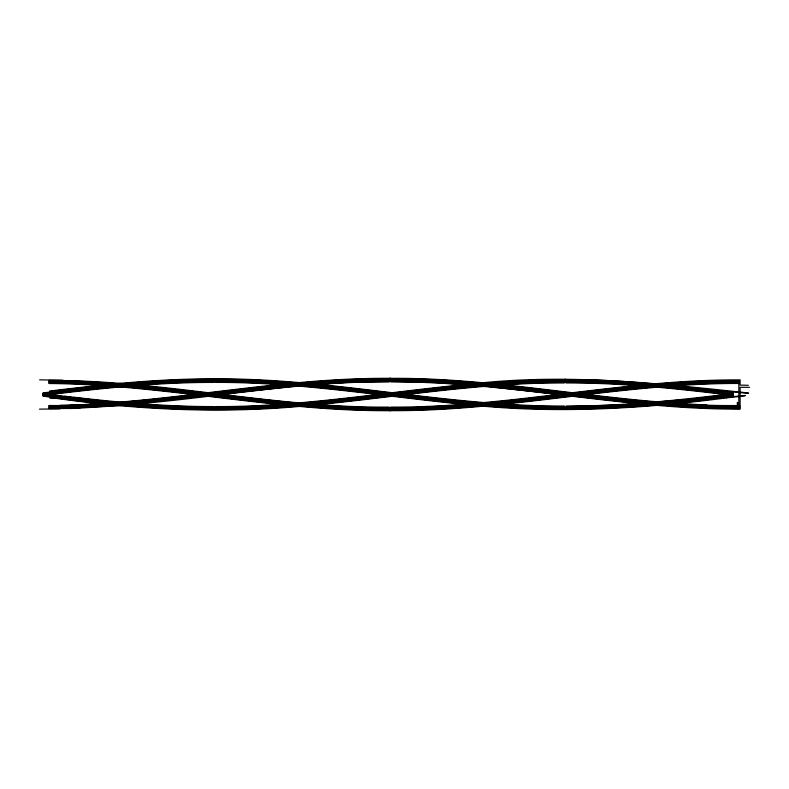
<?xml version="1.0" encoding="UTF-8"?>
<svg xmlns="http://www.w3.org/2000/svg" width="789" height="789" viewBox="0 0 789 789"><rect width="100%" height="100%" fill="white"/><g stroke="black" fill="none" stroke-linecap="round" stroke-linejoin="round"><path stroke-width="1.18" d="M748.643 393.376C687.544 388.227 626.062 378.562 564.342 379.874M43.079 394.944C99.848 387.951 156.863 381.718 214.144 381.925M49.658 391.048C104.799 384.292 160.187 378.552 215.811 378.838M49.717 391.561C104.838 384.815 160.206 379.065 215.811 379.361M43.03 392.892C100.371 385.831 157.948 379.548 215.811 379.874M42.853 393.435L49.835 392.587M49.806 392.587C104.75 385.86 160.285 380.091 215.811 380.387M42.912 393.938L49.894 393.1M49.835 393.109C104.621 386.393 160.335 380.594 215.801 380.9M42.981 394.451L49.954 393.612M49.865 393.622C104.503 386.916 160.384 381.107 215.801 381.412M42.882 395.486C99.72 388.494 156.794 382.231 214.144 382.438M733.04 393.504C677.603 400.309 621.929 406.236 566.009 406.049M733.099 394.017C677.613 400.782 622.048 407.755 566.009 407.075M733.228 395.042C648.45 407.262 562.143 412.223 476.655 403.998C389.638 396.226 303.213 380.436 215.584 380.9M733.287 395.555L709.311 398.928M728.286 396.67L733.346 396.058M727.379 397.281L708.68 399.007C621.002 410.181 532.082 411.996 444.256 401.335C368.216 392.942 292.295 381.107 215.584 381.412M726.689 397.883L745.082 395.871M726.669 397.893C641.921 408.83 556.087 413.919 470.885 405.033C385.831 397.064 301.26 382.004 215.575 382.438M712.536 397.518L680.759 401.049M711.954 398.623L745.319 395.407M708.542 399.52C623.004 410.329 536.273 412.578 450.529 402.518C372.369 394.155 294.405 381.6 215.575 381.925M681.361 399.954L621.564 404.915L566.009 406.562M123.291 401.788C212.478 394.135 300.974 377.596 390.762 378.326M123.34 402.301L67.095 405.595M123.469 403.84C236.749 393.336 349.902 371.994 464.1 383.247C555.752 389.855 646.753 408.603 738.839 407.075L738.839 381.955L734.372 381.442C630.47 381.639 528.314 404.363 424.63 407.962C298.498 414.659 174.763 382.606 48.997 381.472M123.459 405.378L74.886 408.416L49.007 408.051M101.613 404.954C198.187 398.573 293.695 379.036 390.762 379.864M101.653 405.467L80.527 406.631M80.577 407.666L48.997 407.528M73.485 407.44C179.073 405.684 283.221 380.742 389.135 381.925M73.466 408.465L49.007 408.564M67.124 406.631L48.987 406.503M60.053 405.28C170.838 403.761 279.799 377.862 390.762 378.838M60.092 408.88L39.45 409.136M48.977 405.477C163.412 407.045 276.13 377.694 390.762 379.351M48.977 405.99L59.343 405.802L68.515 406.582L125.619 404.175L300.047 385.062L347.87 381.866L391.482 380.89L435.883 382.034L480.254 385.071L623.024 401.128L672.968 405.605L706.717 407.44L739.076 408.1L739.076 405.438M48.987 407.016L81.948 407.085L125.668 404.688L300.086 385.574L347.89 382.379L391.482 381.412L435.853 382.547L480.205 385.584L622.975 401.64L675.039 406.266L708.078 408.002L739.599 408.613L739.599 405.438M734.362 381.955C618.655 382.28 504.95 410.102 389.174 409.116M735.17 381.442L739.145 381.412M389.164 378.345C495.758 377.32 600.459 401.039 706.757 404.865M389.164 378.858C505.917 377.546 620.657 406.729 737.301 405.516L737.301 402.469M389.164 379.371L433.763 380.387L479.534 383.464L624.424 399.737L677.869 404.402L706.027 405.871L737.814 406.039L737.814 402.469M389.174 379.884C504.684 378.513 618.221 407.282 733.573 406.522M390.782 381.925C507.929 381.225 622.975 409.659 740.112 409.126L740.112 387.32L749.55 387.31M739.145 380.9C634.563 380.485 531.727 403.337 427.431 407.341C300.362 414.55 175.7 382.123 49.007 380.959M738.839 382.448C621.614 382.113 506.439 410.615 389.164 409.629M738.849 382.961C621.614 382.635 506.439 411.138 389.164 410.142M738.849 383.474C621.614 383.148 506.439 411.651 389.164 410.655M215.575 406.562C302.217 407.016 387.675 391.551 473.706 383.71C565.299 373.266 657.375 383.158 748.347 392.961M215.575 407.075C333.086 407.686 448.458 379.016 565.979 379.864M215.584 407.588C292.768 407.903 369.134 395.881 445.667 387.507C531.993 377.191 619.395 378.779 705.583 389.638M215.584 408.11C299.425 408.524 382.201 394.135 465.402 386.028C554.618 376.215 644.554 381.807 733.287 393.445M215.584 408.623C292.808 408.939 369.213 396.916 445.775 388.533C532.033 378.217 619.345 379.805 705.465 390.663M564.342 379.361L565.979 379.351M565.979 381.925C621.959 381.738 677.682 387.655 733.168 394.47C647.808 406.187 561.295 412.223 475.294 403.366C388.74 395.526 302.749 379.933 215.584 380.377M565.979 382.438C621.939 382.251 677.643 388.168 733.099 394.983M565.979 382.951C621.919 382.764 677.603 388.681 733.04 395.496M564.342 406.039C446.909 406.621 331.627 377.98 214.174 378.838M564.342 406.552C446.909 407.144 331.627 378.493 214.174 379.351M564.342 407.065C446.919 407.657 331.617 379.016 214.174 379.864M214.144 407.588C156.932 407.213 99.236 402.676 42.872 393.514M214.144 408.1L152.859 406.118M214.144 408.613L154.94 406.759L77.933 399.224M564.342 381.935C480.373 381.531 397.469 395.97 314.14 404.067C227.38 413.475 139.88 408.584 53.544 397.38M564.342 382.448C476.132 381.984 389.135 398.05 301.516 405.714C215.407 413.791 128.331 408.544 43.03 396.108M564.342 382.961C477.089 382.517 391.019 398.198 304.386 405.99C219.598 414.028 133.736 409.708 49.707 397.439M39.618 379.864L62.942 380.199M214.144 406.562C167.13 406.67 120.234 402.617 73.564 397.173M389.135 407.075C275.095 408.169 162.84 379.973 49.007 380.436M390.782 407.075C507.929 407.775 622.975 379.341 740.112 379.874L740.121 385.121L748.347 385.288M214.144 407.075C164.25 406.759 114.089 403.327 64.806 396.147M390.762 409.136C276.111 410.073 163.54 382.783 48.987 381.984M390.762 409.649C276.111 410.596 163.53 383.296 48.987 382.497M390.762 410.162C276.101 411.118 163.53 383.809 48.977 383.01M390.762 410.674C276.101 411.631 163.52 384.332 48.977 383.523M733.583 407.548L738.563 407.578L738.563 405.438M63.682 380.722C188.127 384.233 310.876 414.925 435.853 406.453C537.299 401.798 638.242 379.509 739.599 380.653M715.15 406.177L706.717 405.901M715.13 406.69L738.326 406.552L738.326 402.469M152.829 406.631L78.594 399.816L43.079 394.056M705.613 389.648L733.356 392.942M705.494 390.663L733.228 393.958M74.127 397.755L54.441 394.914M77.884 399.737L42.685 395.042M64.56 398.189L42.626 395.555M54.313 395.93L42.744 394.53M53.425 398.406L49.648 397.942"/></g></svg>
